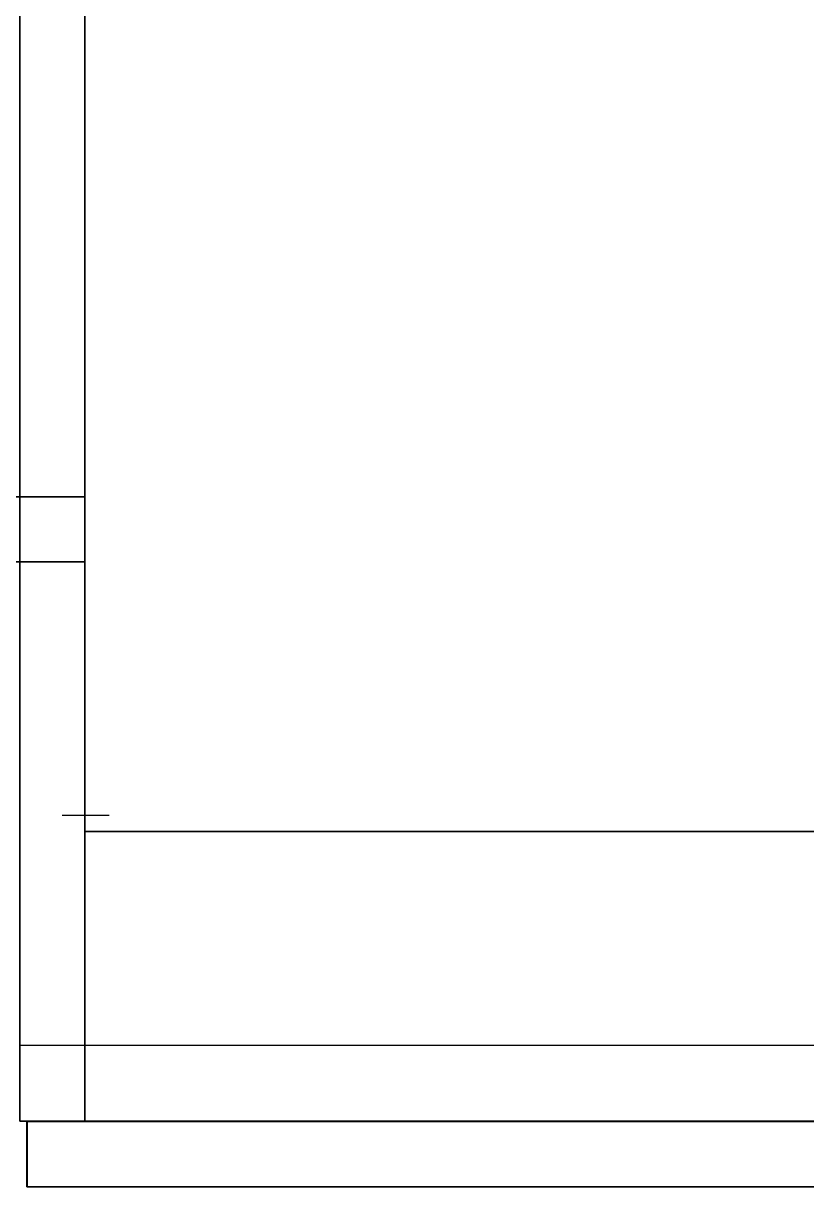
# Model space of a CAD drawing. Header units: millimetres. Extents: x -5968 to 8419, y -11886 to 221.
# Drawn here: x -2762.1 to -2545.7, y -11302.5 to -10981.3 of the extents above; entities that cross this region are included whole.
import ezdxf

# ---------------------------------------------------------------- set-up
doc = ezdxf.new("R2010")
doc.units = ezdxf.units.MM
doc.header["$LTSCALE"] = 20
doc.layers.add('Innenausbau_Konstruktion', color=7, linetype='Continuous')

msp = doc.modelspace()

# ---------------------------------------------------------------- linework, layer by layer
at = {"layer": 'Innenausbau_Konstruktion', "color": 7, "linetype": 'Continuous', "lineweight": 25, "transparency": 33554687}
for p, q in [((-2738.31, -11200, 3099.11), (-2751.36, -11200, 3099.11)), ((-2738.31, -11284.44, 3570.11), (-2751.36, -11284.44, 3570.11)), ((-2731.56, -11284.44, 3547.11), (-2731.56, -11284.44, 3562.61)), ((-2731.56, -11284.44, 3562.61), (-2717.72, -11284.44, 3562.61)), ((-2731.56, -11284.44, 3076.11), (-2731.56, -11284.44, 3091.61)), ((-2731.56, -11284.44, 3091.61), (-2717.72, -11284.44, 3091.61))]:
    msp.add_line(p, q, dxfattribs=at)
at = {"layer": 'Innenausbau_Konstruktion', "color": 7, "linetype": 'Continuous', "lineweight": 25, "transparency": 33554687, "flags": 128}
for points in [[(-2763.06, -10714.44), (-1943.06, -10714.44), (-1943.06, -11284.44), (-2763.06, -11284.44)], [(-2763.06, -10714.44), (-1943.06, -10714.44), (-1943.06, -11284.44), (-2763.06, -11284.44)], [(-2763.06, -11263.44), (-1943.06, -11263.44), (-1943.06, -11284.44), (-2763.06, -11284.44)]]:
    msp.add_lwpolyline(points, close=True, dxfattribs=at)
at = {"layer": 'Innenausbau_Konstruktion', "color": 7, "linetype": 'Continuous', "lineweight": 25, "transparency": 33554687}
for points in [[(-2430.18, -11284.5, 3702.11), (-2761.09, -11284.5, 3702.11), (-2761.09, -11284.5, 5208.11), (-2354.09, -11284.5, 5208.11)], [(-2430.18, -11284.5, 3699.61), (-2761.06, -11284.5, 3699.61), (-2761.06, -11284.5, 3537.61), (-2430.12, -11284.5, 3537.61)], [(-1945, -11284.5, 3062.11), (-2761, -11284.5, 3062.11), (-2761, -11284.5, 3535.11), (-2430.12, -11284.5, 3535.11)], [(-2430.18, -11302.5, 3702.11), (-2761.09, -11302.5, 3702.11), (-2761.09, -11302.5, 5208.11), (-2354.09, -11302.5, 5208.11)], [(-2430.18, -11302.5, 3699.61), (-2761.06, -11302.5, 3699.61), (-2761.06, -11302.5, 3537.61), (-2430.12, -11302.5, 3537.61)], [(-1945, -11302.5, 3062.11), (-2761, -11302.5, 3062.11), (-2761, -11302.5, 3535.11), (-2430.12, -11302.5, 3535.11)]]:
    msp.add_polyline3d(points, dxfattribs=at)
for points in [[(-2745.06, -11284.44, 3025.11), (-2745.06, -10714.44, 3025.11), (-2763.06, -10714.44, 3025.11), (-2763.06, -11284.44, 3025.11)], [(-2763.06, -11284.44, 5208.11), (-2763.06, -10714.44, 5208.11), (-2745.06, -10714.44, 5208.11), (-2745.06, -11284.44, 5208.11)], [(-2745.06, -11284.44, 5208.11), (-2745.06, -10714.44, 5208.11), (-2745.06, -10714.44, 3025.11), (-2745.06, -11284.44, 3025.11)], [(-2745.06, -11284.44, 3689.11), (-2745.06, -10714.44, 3689.11), (-2745.06, -10714.44, 3707.11), (-2745.06, -11284.44, 3707.11)], [(-1961.06, -11284.44, 3689.11), (-1961.06, -10714.44, 3689.11), (-2745.06, -10714.44, 3689.11), (-2745.06, -11284.44, 3689.11)], [(-2745.06, -11284.44, 3707.11), (-2745.06, -10714.44, 3707.11), (-1961.06, -10714.44, 3707.11), (-1961.06, -11284.44, 3707.11)], [(-2745.06, -11284.44, 4946.11), (-2745.06, -10714.44, 4946.11), (-2745.06, -10714.44, 4964.11), (-2745.06, -11284.44, 4964.11)], [(-1961.06, -11284.44, 4946.11), (-1961.06, -10714.44, 4946.11), (-2745.06, -10714.44, 4946.11), (-2745.06, -11284.44, 4946.11)], [(-2745.06, -11284.44, 4964.11), (-2745.06, -10714.44, 4964.11), (-1961.06, -10714.44, 4964.11), (-1961.06, -11284.44, 4964.11)], [(-2745.06, -11284.44, 5190.11), (-2745.06, -10714.44, 5190.11), (-2745.06, -10714.44, 5208.11), (-2745.06, -11284.44, 5208.11)], [(-1961.06, -11284.44, 5190.11), (-1961.06, -10714.44, 5190.11), (-2745.06, -10714.44, 5190.11), (-2745.06, -11284.44, 5190.11)], [(-2745.06, -11284.44, 5208.11), (-2745.06, -10714.44, 5208.11), (-1961.06, -10714.44, 5208.11), (-1961.06, -11284.44, 5208.11)], [(-2745.06, -11112, 3025.11), (-4763.06, -11112, 3025.11), (-4763.06, -11112, 3075.11), (-2745.06, -11112, 3075.11)], [(-4763.06, -11112, 3075.11), (-4763.06, -11130, 3075.11), (-2745.06, -11130, 3075.11), (-2745.06, -11112, 3075.11)], [(-2745.06, -11112, 3025.11), (-2745.06, -11130, 3025.11), (-4763.06, -11130, 3025.11), (-4763.06, -11112, 3025.11)], [(-2745.06, -11112, 3075.11), (-2745.06, -11130, 3075.11), (-2745.06, -11130, 3025.11), (-2745.06, -11112, 3025.11)], [(-2745.06, -11130, 3025.11), (-4763.06, -11130, 3025.11), (-4763.06, -11130, 3075.11), (-2745.06, -11130, 3075.11)], [(-2745.06, -11204.44, 3546.11), (-1961.06, -11204.44, 3546.11), (-1961.06, -11204.44, 3528.11), (-2745.06, -11204.44, 3528.11)], [(-2745.06, -11284.44, 3528.11), (-2745.06, -11204.44, 3528.11), (-2745.06, -11204.44, 3546.11), (-2745.06, -11284.44, 3546.11)], [(-1961.06, -11284.44, 3528.11), (-1961.06, -11204.44, 3528.11), (-2745.06, -11204.44, 3528.11), (-2745.06, -11284.44, 3528.11)], [(-2745.06, -11284.44, 3546.11), (-2745.06, -11204.44, 3546.11), (-1961.06, -11204.44, 3546.11), (-1961.06, -11284.44, 3546.11)], [(-2763.06, -11284.44, 5208.11), (-2745.06, -11284.44, 5208.11), (-2745.06, -11284.44, 3025.11), (-2763.06, -11284.44, 3025.11)], [(-2761.09, -11284.5, 5208.11), (-2761.09, -11302.5, 5208.11), (-2354.09, -11302.5, 5208.11), (-2354.09, -11284.5, 5208.11)], [(-2761.09, -11284.5, 3702.11), (-2761.09, -11302.5, 3702.11), (-2761.09, -11302.5, 5208.11), (-2761.09, -11284.5, 5208.11)], [(-2430.18, -11284.5, 3702.11), (-2430.18, -11302.5, 3702.11), (-2761.09, -11302.5, 3702.11), (-2761.09, -11284.5, 3702.11)], [(-2761.06, -11284.5, 3537.61), (-2761.06, -11302.5, 3537.61), (-2430.12, -11302.5, 3537.61), (-2430.12, -11284.5, 3537.61)], [(-2761.06, -11284.5, 3699.61), (-2761.06, -11302.5, 3699.61), (-2761.06, -11302.5, 3537.61), (-2761.06, -11284.5, 3537.61)], [(-2430.18, -11284.5, 3699.61), (-2430.18, -11302.5, 3699.61), (-2761.06, -11302.5, 3699.61), (-2761.06, -11284.5, 3699.61)], [(-2761, -11284.5, 3535.11), (-2761, -11302.5, 3535.11), (-2430.12, -11302.5, 3535.11), (-2430.12, -11284.5, 3535.11)], [(-2761, -11284.5, 3062.11), (-2761, -11302.5, 3062.11), (-2761, -11302.5, 3535.11), (-2761, -11284.5, 3535.11)], [(-1945, -11284.5, 3062.11), (-1945, -11302.5, 3062.11), (-2761, -11302.5, 3062.11), (-2761, -11284.5, 3062.11)], [(-2745.06, -11284.44, 3707.11), (-1961.06, -11284.44, 3707.11), (-1961.06, -11284.44, 3689.11), (-2745.06, -11284.44, 3689.11)], [(-2745.06, -11284.44, 3546.11), (-1961.06, -11284.44, 3546.11), (-1961.06, -11284.44, 3528.11), (-2745.06, -11284.44, 3528.11)], [(-2745.06, -11284.44, 4964.11), (-1961.06, -11284.44, 4964.11), (-1961.06, -11284.44, 4946.11), (-2745.06, -11284.44, 4946.11)], [(-2745.06, -11284.44, 5208.11), (-1961.06, -11284.44, 5208.11), (-1961.06, -11284.44, 5190.11), (-2745.06, -11284.44, 5190.11)]]:
    msp.add_3dface(points, dxfattribs=at)

doc.saveas('drawing.dxf')
